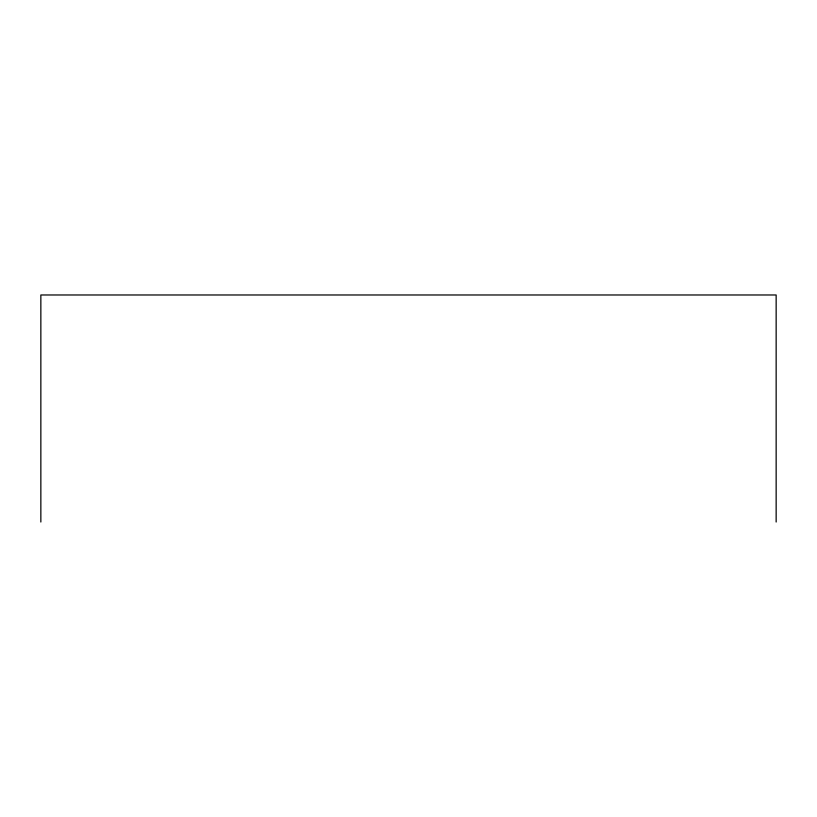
<?xml version="1.0" encoding="UTF-8"?>
<svg xmlns="http://www.w3.org/2000/svg" width="817" height="817" viewBox="0 0 817 817"><rect width="100%" height="100%" fill="white"/><g stroke="black" fill="none" stroke-linecap="round" stroke-linejoin="round"><path stroke-width="1.23" d="M776.15 522.022L776.15 294.978L40.85 294.978L40.85 522.022"/></g></svg>
